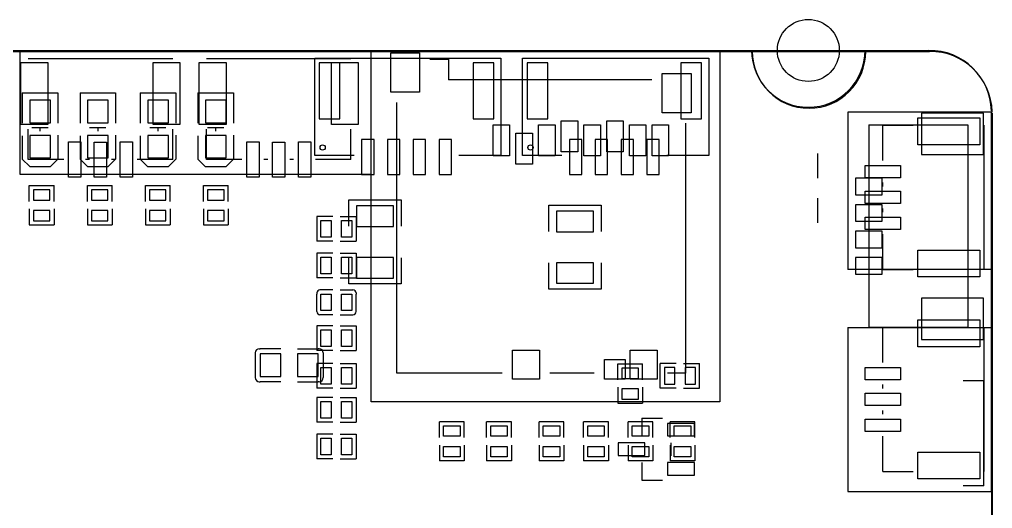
# Model space of a CAD drawing. Extents: x 601 to 4147, y 362 to 2450.
# Drawn here: x 2291 to 4147, y 1518 to 2450 of the extents above; entities that cross this region are included whole.
import ezdxf

# ---------------------------------------------------------------- set-up
doc = ezdxf.new("R2010")
doc.units = 0
doc.header["$MEASUREMENT"] = 0
doc.layers.get('0').update_dxf_attribs({"color": 5, "linetype": 'CONTINUOUS'})
doc.layers.add('图层1', color=7, linetype='CONTINUOUS')

msp = doc.modelspace()

# ---------------------------------------------------------------- linework, layer by layer
at = {"color": 0}
for points in [[(715.5, 2391.2), (715.5, 2391.2), (4025.5, 2391.2)], [(716.8, 2389.3), (716.8, 2389.3), (4026.8, 2389.3)], [(4144.5, 2273.6), (4144.5, 2273.6), (4145.5, 541.2)], [(4145.8, 2271.7), (4145.8, 2271.7), (4146.8, 539.3)]]:
    msp.add_lwpolyline(points, dxfattribs=at)
for points in [[(2307.7, 2376.1), (2307.7, 2376.1), (2583.3, 2376.1)], [(2647.7, 2376.1), (2647.7, 2376.1), (2923.3, 2376.1)], [(2929.2, 2191.2), (2854.2, 2191.2), (2854.2, 2376.2), (3209.2, 2376.2), (3209.2, 2191.2), (3129.2, 2191.2)], [(3325.5, 2191.2), (3250.5, 2191.2), (3250.5, 2376.2), (3605.5, 2376.2), (3605.5, 2191.2), (3525.5, 2191.2)], [(3073.9, 2374.7), (3073.9, 2374.7), (3109.4, 2374.7)], [(3109.4, 2374.7), (3109.4, 2374.7), (3109.4, 2335.4)], [(3497.2, 2335.4), (3497.2, 2335.4), (3109.4, 2335.4)], [(2296.5, 2310.7), (2296.5, 2310.7), (2296.5, 2252.7)], [(2296.5, 2310.7), (2296.5, 2310.7), (2364.5, 2310.7)], [(2364.5, 2310.7), (2364.5, 2310.7), (2364.5, 2252.7)], [(2406.5, 2310.7), (2406.5, 2310.7), (2406.5, 2252.7)], [(2406.5, 2310.7), (2406.5, 2310.7), (2474.5, 2310.7)], [(2474.5, 2310.7), (2474.5, 2310.7), (2474.5, 2252.7)], [(2521.5, 2310.7), (2521.5, 2310.7), (2521.5, 2252.7)], [(2521.5, 2310.7), (2521.5, 2310.7), (2589.5, 2310.7)], [(2589.5, 2310.7), (2589.5, 2310.7), (2589.5, 2252.7)], [(2631.5, 2310.7), (2631.5, 2310.7), (2631.5, 2252.7)], [(2631.5, 2310.7), (2631.5, 2310.7), (2699.5, 2310.7)], [(2699.5, 2310.7), (2699.5, 2310.7), (2699.5, 2252.7)], [(3010.9, 1776.3), (3010.9, 1776.3), (3010.9, 2292.1)], [(3562.1, 1776.3), (3562.1, 1776.3), (3562.1, 2252.7)], [(3910.8, 2249.1), (3910.8, 2249.1), (4099.8, 2249.1)], [(3910.8, 2249.1), (3910.8, 2249.1), (3910.8, 1863.2)], [(3937.5, 2181.2), (3937.5, 2181.2), (3937.5, 2248.9)], [(3937.5, 2248.9), (3937.5, 2248.9), (3995.3, 2248.9)], [(4099.8, 2249.1), (4099.8, 2249.1), (4099.8, 1863.2)], [(4130.4, 2248.9), (4130.4, 2248.9), (4130.4, 1973.4)], [(2296.5, 2228.7), (2296.5, 2228.7), (2296.5, 2183.7)], [(2307.7, 2183.2), (2307.7, 2183.2), (2307.7, 2241)], [(2314.5, 2244.2), (2314.5, 2244.2), (2345.5, 2244.2)], [(2330.2, 2244.2), (2330.2, 2244.2), (2330.2, 2237.2)], [(2364.5, 2229.7), (2364.5, 2229.7), (2364.5, 2183.7)], [(2406.5, 2228.7), (2406.5, 2228.7), (2406.5, 2183.7)], [(2424.5, 2244.2), (2424.5, 2244.2), (2455.5, 2244.2)], [(2440.2, 2244.2), (2440.2, 2244.2), (2440.2, 2237.2)], [(2474.5, 2229.7), (2474.5, 2229.7), (2474.5, 2183.7)], [(2521.5, 2228.7), (2521.5, 2228.7), (2521.5, 2183.7)], [(2539.5, 2244.2), (2539.5, 2244.2), (2570.5, 2244.2)], [(2555.2, 2244.2), (2555.2, 2244.2), (2555.2, 2237.2)], [(2583.3, 2183.2), (2583.3, 2183.2), (2583.3, 2241)], [(2589.5, 2229.7), (2589.5, 2229.7), (2589.5, 2183.7)], [(2631.5, 2228.7), (2631.5, 2228.7), (2631.5, 2183.7)], [(2647.7, 2183.2), (2647.7, 2183.2), (2647.7, 2241)], [(2649.5, 2244.2), (2649.5, 2244.2), (2680.5, 2244.2)], [(2665.2, 2244.2), (2665.2, 2244.2), (2665.2, 2237.2)], [(2699.5, 2229.7), (2699.5, 2229.7), (2699.5, 2183.7)], [(2923.3, 2183.2), (2923.3, 2183.2), (2923.3, 2241)], [(3812.9, 2194.8), (3812.9, 2194.8), (3812.9, 2147.5)], [(2296.5, 2183.7), (2310.5, 2169.7), (2350.5, 2169.7), (2364.5, 2183.7)], [(2375.4, 2183.2), (2375.4, 2183.2), (2307.7, 2183.2)], [(2406.5, 2183.7), (2420.5, 2169.7), (2460.5, 2169.7), (2474.5, 2183.7)], [(2424.6, 2183.2), (2424.6, 2183.2), (2417.2, 2183.2)], [(2473.8, 2183.2), (2473.8, 2183.2), (2466.4, 2183.2)], [(2583.3, 2183.2), (2583.3, 2183.2), (2515.6, 2183.2)], [(2521.5, 2183.7), (2535.5, 2169.7), (2575.5, 2169.7), (2589.5, 2183.7)], [(2631.5, 2183.7), (2645.5, 2169.7), (2685.5, 2169.7), (2699.5, 2183.7)], [(2715.4, 2183.2), (2715.4, 2183.2), (2647.7, 2183.2)], [(2764.6, 2183.2), (2764.6, 2183.2), (2757.2, 2183.2)], [(2813.8, 2183.2), (2813.8, 2183.2), (2806.4, 2183.2)], [(2923.3, 2183.2), (2923.3, 2183.2), (2855.6, 2183.2)], [(3937.5, 2132.1), (3937.5, 2132.1), (3937.5, 2139.4)], [(2309.7, 2133.6), (2309.7, 2133.6), (2357, 2133.6)], [(2309.7, 2103.2), (2309.7, 2103.2), (2309.7, 2133.6)], [(2357, 2103.2), (2357, 2103.2), (2357, 2133.6)], [(2420.5, 2133.6), (2420.5, 2133.6), (2467.7, 2133.6)], [(2420.5, 2103.2), (2420.5, 2103.2), (2420.5, 2133.6)], [(2467.7, 2103.2), (2467.7, 2103.2), (2467.7, 2133.6)], [(2531.2, 2133.6), (2531.2, 2133.6), (2578.4, 2133.6)], [(2531.2, 2103.2), (2531.2, 2103.2), (2531.2, 2133.6)], [(2578.4, 2103.2), (2578.4, 2103.2), (2578.4, 2133.6)], [(2641.9, 2133.6), (2641.9, 2133.6), (2689.1, 2133.6)], [(2641.9, 2103.2), (2641.9, 2103.2), (2641.9, 2133.6)], [(2689.1, 2103.2), (2689.1, 2103.2), (2689.1, 2133.6)], [(2919.2, 2056.2), (2919.2, 2106.2), (3019.2, 2106.2), (3019.2, 2056.2)], [(3812.9, 2109.8), (3812.9, 2109.8), (3812.9, 2062.5)], [(2309.7, 2089.1), (2309.7, 2089.1), (2309.7, 2058.8)], [(2357, 2089.1), (2357, 2089.1), (2357, 2058.8)], [(2420.5, 2089.1), (2420.5, 2089.1), (2420.5, 2058.8)], [(2467.7, 2089.1), (2467.7, 2089.1), (2467.7, 2058.8)], [(2531.2, 2089.1), (2531.2, 2089.1), (2531.2, 2058.8)], [(2578.4, 2089.1), (2578.4, 2089.1), (2578.4, 2058.8)], [(2641.9, 2089.1), (2641.9, 2089.1), (2641.9, 2058.8)], [(2689.1, 2089.1), (2689.1, 2089.1), (2689.1, 2058.8)], [(3300.5, 2046.2), (3300.5, 2096.2), (3400.5, 2096.2), (3400.5, 2046.2)], [(3937.5, 2082.8), (3937.5, 2082.8), (3937.5, 2090.2)], [(2858.1, 2074.8), (2858.1, 2074.8), (2858.1, 2027.5)], [(2888.4, 2074.8), (2888.4, 2074.8), (2858.1, 2074.8)], [(2902.6, 2074.8), (2902.6, 2074.8), (2932.9, 2074.8)], [(2932.9, 2074.8), (2932.9, 2074.8), (2932.9, 2027.5)], [(2309.7, 2058.8), (2309.7, 2058.8), (2357, 2058.8)], [(2420.5, 2058.8), (2420.5, 2058.8), (2467.7, 2058.8)], [(2531.2, 2058.8), (2531.2, 2058.8), (2578.4, 2058.8)], [(2641.9, 2058.8), (2641.9, 2058.8), (2689.1, 2058.8)], [(2888.4, 2027.5), (2888.4, 2027.5), (2858.1, 2027.5)], [(2902.6, 2027.5), (2902.6, 2027.5), (2932.9, 2027.5)], [(3937.5, 1973.4), (3937.5, 1973.4), (3937.5, 2041)], [(2858.1, 2004.8), (2858.1, 2004.8), (2858.1, 1957.5)], [(2888.4, 2004.8), (2888.4, 2004.8), (2858.1, 2004.8)], [(2902.6, 2004.8), (2902.6, 2004.8), (2932.9, 2004.8)], [(2932.9, 2004.8), (2932.9, 2004.8), (2932.9, 1957.5)], [(3019.2, 1996.2), (3019.2, 1946.2), (2919.2, 1946.2), (2919.2, 1996.2)], [(3400.5, 1986.2), (3400.5, 1936.2), (3300.5, 1936.2), (3300.5, 1986.2)], [(3937.5, 1973.4), (3937.5, 1973.4), (3995.3, 1973.4)], [(2888.4, 1957.5), (2888.4, 1957.5), (2858.1, 1957.5)], [(2902.6, 1957.5), (2902.6, 1957.5), (2932.9, 1957.5)], [(2888.4, 1934.8), (2888.4, 1934.8), (2864, 1934.8)], [(2902.6, 1934.8), (2902.6, 1934.8), (2927, 1934.8)], [(2858.1, 1928.9), (2858.1, 1928.9), (2858.1, 1926.9)], [(2858.1, 1895.4), (2858.1, 1895.4), (2858.1, 1926.9)], [(2932.9, 1928.9), (2932.9, 1928.9), (2932.9, 1926.9)], [(2932.9, 1895.4), (2932.9, 1895.4), (2932.9, 1926.9)], [(2858.1, 1893.4), (2858.1, 1893.4), (2858.1, 1895.4)], [(2932.9, 1893.4), (2932.9, 1893.4), (2932.9, 1895.4)], [(2888.4, 1887.5), (2888.4, 1887.5), (2864, 1887.5)], [(2902.6, 1887.5), (2902.6, 1887.5), (2927, 1887.5)], [(2858.1, 1866.4), (2858.1, 1866.4), (2858.1, 1819.2)], [(2888.4, 1866.4), (2888.4, 1866.4), (2858.1, 1866.4)], [(2902.6, 1866.4), (2902.6, 1866.4), (2932.9, 1866.4)], [(2932.9, 1866.4), (2932.9, 1866.4), (2932.9, 1819.2)], [(4099.8, 1863.2), (4099.8, 1863.2), (3910.8, 1863.2)], [(3937.5, 1796.2), (3937.5, 1796.2), (3937.5, 1863.9)], [(3937.5, 1863.9), (3937.5, 1863.9), (3995.3, 1863.9)], [(4130.4, 1863.9), (4130.4, 1863.9), (4130.4, 1588.4)], [(2748.4, 1822.6), (2748.4, 1822.6), (2750.4, 1822.6)], [(2789.8, 1822.6), (2789.8, 1822.6), (2750.4, 1822.6)], [(2821.3, 1822.6), (2821.3, 1822.6), (2860.6, 1822.6)], [(2888.4, 1819.2), (2888.4, 1819.2), (2858.1, 1819.2)], [(2862.6, 1822.6), (2862.6, 1822.6), (2860.6, 1822.6)], [(2902.6, 1819.2), (2902.6, 1819.2), (2932.9, 1819.2)], [(2740.5, 1814.8), (2740.5, 1814.8), (2740.5, 1767.5)], [(2870.5, 1814.8), (2870.5, 1814.8), (2870.5, 1767.5)], [(2858.1, 1794.8), (2858.1, 1794.8), (2858.1, 1747.5)], [(2888.4, 1794.8), (2888.4, 1794.8), (2858.1, 1794.8)], [(2902.6, 1794.8), (2902.6, 1794.8), (2932.9, 1794.8)], [(2932.9, 1794.8), (2932.9, 1794.8), (2932.9, 1747.5)], [(3431.9, 1793.6), (3431.9, 1793.6), (3479.1, 1793.6)], [(3431.9, 1763.2), (3431.9, 1763.2), (3431.9, 1793.6)], [(3479.1, 1763.2), (3479.1, 1763.2), (3479.1, 1793.6)], [(3513.1, 1747.5), (3513.1, 1747.5), (3513.1, 1794.8)], [(3543.4, 1794.8), (3543.4, 1794.8), (3513.1, 1794.8)], [(3557.6, 1794.8), (3557.6, 1794.8), (3587.9, 1794.8)], [(3587.9, 1747.5), (3587.9, 1747.5), (3587.9, 1794.8)], [(3211.7, 1776.3), (3211.7, 1776.3), (3010.9, 1776.3)], [(3387.3, 1776.3), (3387.3, 1776.3), (3302.3, 1776.3)], [(3562.1, 1776.3), (3562.1, 1776.3), (3526.7, 1776.3)], [(2748.4, 1759.7), (2748.4, 1759.7), (2750.4, 1759.7)], [(2789.8, 1759.7), (2789.8, 1759.7), (2750.4, 1759.7)], [(2821.3, 1759.7), (2821.3, 1759.7), (2860.6, 1759.7)], [(2888.4, 1747.5), (2888.4, 1747.5), (2858.1, 1747.5)], [(2862.6, 1759.7), (2862.6, 1759.7), (2860.6, 1759.7)], [(2902.6, 1747.5), (2902.6, 1747.5), (2932.9, 1747.5)], [(3431.9, 1749.1), (3431.9, 1749.1), (3431.9, 1718.8)], [(3479.1, 1749.1), (3479.1, 1749.1), (3479.1, 1718.8)], [(3543.4, 1747.5), (3543.4, 1747.5), (3513.1, 1747.5)], [(3557.6, 1747.5), (3557.6, 1747.5), (3587.9, 1747.5)], [(3937.5, 1747.1), (3937.5, 1747.1), (3937.5, 1754.4)], [(4130.5, 1561.2), (4130.5, 1761.2), (4090.5, 1761.2)], [(2858.1, 1729.8), (2858.1, 1729.8), (2858.1, 1682.5)], [(2888.4, 1729.8), (2888.4, 1729.8), (2858.1, 1729.8)], [(2902.6, 1729.8), (2902.6, 1729.8), (2932.9, 1729.8)], [(2932.9, 1729.8), (2932.9, 1729.8), (2932.9, 1682.5)], [(3431.9, 1718.8), (3431.9, 1718.8), (3479.1, 1718.8)], [(3477.9, 1690.2), (3477.9, 1690.2), (3477.9, 1656.2)], [(3477.9, 1690.2), (3477.9, 1690.2), (3517.3, 1690.2)], [(3937.5, 1697.8), (3937.5, 1697.8), (3937.5, 1705.2)], [(2888.4, 1682.5), (2888.4, 1682.5), (2858.1, 1682.5)], [(2902.6, 1682.5), (2902.6, 1682.5), (2932.9, 1682.5)], [(3139.1, 1683.6), (3139.1, 1683.6), (3091.9, 1683.6)], [(3091.9, 1653.2), (3091.9, 1653.2), (3091.9, 1683.6)], [(3139.1, 1653.2), (3139.1, 1653.2), (3139.1, 1683.6)], [(3229.1, 1683.6), (3229.1, 1683.6), (3181.9, 1683.6)], [(3181.9, 1653.2), (3181.9, 1653.2), (3181.9, 1683.6)], [(3229.1, 1653.2), (3229.1, 1653.2), (3229.1, 1683.6)], [(3329.1, 1683.6), (3329.1, 1683.6), (3281.9, 1683.6)], [(3281.9, 1653.2), (3281.9, 1653.2), (3281.9, 1683.6)], [(3329.1, 1653.2), (3329.1, 1653.2), (3329.1, 1683.6)], [(3414.1, 1683.6), (3414.1, 1683.6), (3366.9, 1683.6)], [(3366.9, 1653.2), (3366.9, 1653.2), (3366.9, 1683.6)], [(3414.1, 1653.2), (3414.1, 1653.2), (3414.1, 1683.6)], [(3499.1, 1683.6), (3499.1, 1683.6), (3451.9, 1683.6)], [(3451.9, 1653.2), (3451.9, 1653.2), (3451.9, 1683.6)], [(3499.1, 1653.2), (3499.1, 1653.2), (3499.1, 1683.6)], [(3579.1, 1683.6), (3579.1, 1683.6), (3531.9, 1683.6)], [(3531.9, 1653.2), (3531.9, 1653.2), (3531.9, 1683.6)], [(3579.1, 1653.2), (3579.1, 1653.2), (3579.1, 1683.6)], [(2858.1, 1659.8), (2858.1, 1659.8), (2858.1, 1612.5)], [(2888.4, 1659.8), (2888.4, 1659.8), (2858.1, 1659.8)], [(2902.6, 1659.8), (2902.6, 1659.8), (2932.9, 1659.8)], [(2932.9, 1659.8), (2932.9, 1659.8), (2932.9, 1612.5)], [(3937.5, 1588.4), (3937.5, 1588.4), (3937.5, 1656)], [(3091.9, 1639.1), (3091.9, 1639.1), (3091.9, 1608.8)], [(3139.1, 1639.1), (3139.1, 1639.1), (3139.1, 1608.8)], [(3181.9, 1639.1), (3181.9, 1639.1), (3181.9, 1608.8)], [(3229.1, 1639.1), (3229.1, 1639.1), (3229.1, 1608.8)], [(3281.9, 1639.1), (3281.9, 1639.1), (3281.9, 1608.8)], [(3329.1, 1639.1), (3329.1, 1639.1), (3329.1, 1608.8)], [(3366.9, 1639.1), (3366.9, 1639.1), (3366.9, 1608.8)], [(3414.1, 1639.1), (3414.1, 1639.1), (3414.1, 1608.8)], [(3451.9, 1639.1), (3451.9, 1639.1), (3451.9, 1608.8)], [(3499.1, 1639.1), (3499.1, 1639.1), (3499.1, 1608.8)], [(3531.9, 1639.1), (3531.9, 1639.1), (3531.9, 1608.8)], [(3533.1, 1643.5), (3533.1, 1643.5), (3533.1, 1618.8)], [(3579.1, 1639.1), (3579.1, 1639.1), (3579.1, 1608.8)], [(2888.4, 1612.5), (2888.4, 1612.5), (2858.1, 1612.5)], [(2902.6, 1612.5), (2902.6, 1612.5), (2932.9, 1612.5)], [(3139.1, 1608.8), (3139.1, 1608.8), (3091.9, 1608.8)], [(3229.1, 1608.8), (3229.1, 1608.8), (3181.9, 1608.8)], [(3329.1, 1608.8), (3329.1, 1608.8), (3281.9, 1608.8)], [(3414.1, 1608.8), (3414.1, 1608.8), (3366.9, 1608.8)], [(3499.1, 1608.8), (3499.1, 1608.8), (3451.9, 1608.8)], [(3477.9, 1606.1), (3477.9, 1606.1), (3477.9, 1572.1)], [(3579.1, 1608.8), (3579.1, 1608.8), (3531.9, 1608.8)], [(3937.5, 1588.4), (3937.5, 1588.4), (3995.3, 1588.4)], [(3477.9, 1572.1), (3477.9, 1572.1), (3517.3, 1572.1)], [(4130.5, 1561.2), (4130.5, 1561.2), (4090.5, 1561.2)]]:
    msp.add_lwpolyline(points)
for points in [[(2999.1, 2386.5), (3054.2, 2386.5), (3054.2, 2311.7), (2999.1, 2311.7)], [(2345.1, 2250.1), (2293.9, 2250.1), (2293.9, 2368.2), (2345.1, 2368.2)], [(2597.1, 2250.1), (2545.9, 2250.1), (2545.9, 2368.2), (2597.1, 2368.2)], [(2685.1, 2250.1), (2633.9, 2250.1), (2633.9, 2368.2), (2685.1, 2368.2)], [(2862.8, 2261), (2902.2, 2261), (2902.2, 2367.3), (2862.8, 2367.3)], [(2937.1, 2250.1), (2885.9, 2250.1), (2885.9, 2368.2), (2937.1, 2368.2)], [(3156.1, 2261), (3195.5, 2261), (3195.5, 2367.3), (3156.1, 2367.3)], [(3259.2, 2261), (3298.5, 2261), (3298.5, 2367.3), (3259.2, 2367.3)], [(3552.5, 2261), (3591.8, 2261), (3591.8, 2367.3), (3552.5, 2367.3)], [(3516.8, 2347.2), (3571.9, 2347.2), (3571.9, 2272.4), (3516.8, 2272.4)], [(2311, 2253.2), (2350, 2253.2), (2350, 2296.2), (2311, 2296.2)], [(2421, 2253.2), (2460, 2253.2), (2460, 2296.2), (2421, 2296.2)], [(2536, 2253.2), (2575, 2253.2), (2575, 2296.2), (2536, 2296.2)], [(2646, 2253.2), (2685, 2253.2), (2685, 2296.2), (2646, 2296.2)], [(4129.3, 2271.9), (4011.2, 2271.9), (4011.2, 2193.1), (4129.3, 2193.1)], [(3194.4, 2249.2), (3225.9, 2249.2), (3225.9, 2190.1), (3194.4, 2190.1)], [(3281, 2249.2), (3312.5, 2249.2), (3312.5, 2190.1), (3281, 2190.1)], [(3324.3, 2257), (3355.8, 2257), (3355.8, 2197.9), (3324.3, 2197.9)], [(3367.6, 2249.2), (3399.1, 2249.2), (3399.1, 2190.1), (3367.6, 2190.1)], [(3410.9, 2257), (3442.4, 2257), (3442.4, 2197.9), (3410.9, 2197.9)], [(3454.2, 2249.2), (3485.7, 2249.2), (3485.7, 2190.1), (3454.2, 2190.1)], [(3497.5, 2249.1), (3529, 2249.1), (3529, 2190.1), (3497.5, 2190.1)], [(4004.4, 2211.5), (4004.4, 2262.7), (4122.6, 2262.7), (4122.6, 2211.5)], [(2311, 2186.2), (2350, 2186.2), (2350, 2229.2), (2311, 2229.2)], [(2421, 2186.2), (2460, 2186.2), (2460, 2229.2), (2421, 2229.2)], [(2536, 2186.2), (2575, 2186.2), (2575, 2229.2), (2536, 2229.2)], [(2646, 2186.2), (2685, 2186.2), (2685, 2229.2), (2646, 2229.2)], [(3237.7, 2233.4), (3269.2, 2233.4), (3269.2, 2174.3), (3237.7, 2174.3)], [(2384.5, 2216.7), (2408.1, 2216.7), (2408.1, 2149.7), (2384.5, 2149.7)], [(2433.7, 2216.6), (2457.3, 2216.6), (2457.3, 2149.7), (2433.7, 2149.7)], [(2482.9, 2216.7), (2506.5, 2216.7), (2506.5, 2149.7), (2482.9, 2149.7)], [(2724.5, 2216.7), (2748.1, 2216.7), (2748.1, 2149.7), (2724.5, 2149.7)], [(2773.7, 2216.6), (2797.3, 2216.6), (2797.3, 2149.7), (2773.7, 2149.7)], [(2822.9, 2216.7), (2846.5, 2216.7), (2846.5, 2149.7), (2822.9, 2149.7)], [(2943.5, 2154.7), (2967.2, 2154.7), (2967.2, 2221.6), (2943.5, 2221.6)], [(2992.8, 2154.7), (3016.4, 2154.7), (3016.4, 2221.6), (2992.8, 2221.6)], [(3042, 2154.7), (3065.6, 2154.7), (3065.6, 2221.6), (3042, 2221.6)], [(3091.2, 2154.7), (3114.8, 2154.7), (3114.8, 2221.6), (3091.2, 2221.6)], [(3339.9, 2154.7), (3363.5, 2154.7), (3363.5, 2221.6), (3339.9, 2221.6)], [(3389.1, 2154.7), (3412.7, 2154.7), (3412.7, 2221.6), (3389.1, 2221.6)], [(3438.3, 2154.7), (3461.9, 2154.7), (3461.9, 2221.6), (3438.3, 2221.6)], [(3487.5, 2154.7), (3511.1, 2154.7), (3511.1, 2221.6), (3487.5, 2221.6)], [(3971, 2172.1), (3971, 2148.5), (3904, 2148.5), (3904, 2172.1)], [(3936.4, 2147.5), (3885.2, 2147.5), (3885.2, 2116), (3936.4, 2116)], [(2317.6, 2125.7), (2317.6, 2106), (2349.1, 2106), (2349.1, 2125.7)], [(2428.3, 2125.7), (2428.3, 2106), (2459.8, 2106), (2459.8, 2125.7)], [(2539, 2125.7), (2539, 2106), (2570.5, 2106), (2570.5, 2125.7)], [(2649.8, 2125.7), (2649.8, 2106), (2681.3, 2106), (2681.3, 2125.7)], [(3971, 2123), (3971, 2099.3), (3904.1, 2099.3), (3904.1, 2123)], [(3936.4, 2097.1), (3885.2, 2097.1), (3885.2, 2065.6), (3936.4, 2065.6)], [(2317.6, 2086.3), (2317.6, 2066.6), (2349.1, 2066.6), (2349.1, 2086.3)], [(2428.3, 2086.3), (2428.3, 2066.6), (2459.8, 2066.6), (2459.8, 2086.3)], [(2539, 2086.3), (2539, 2066.6), (2570.5, 2066.6), (2570.5, 2086.3)], [(2649.8, 2086.3), (2649.8, 2066.6), (2681.3, 2066.6), (2681.3, 2086.3)], [(3004.6, 2055.7), (3004.6, 2095), (2933.7, 2095), (2933.7, 2055.7)], [(3386, 2045.7), (3386, 2085), (3315.1, 2085), (3315.1, 2045.7)], [(2866, 2066.9), (2885.7, 2066.9), (2885.7, 2035.4), (2866, 2035.4)], [(2905.3, 2066.9), (2925, 2066.9), (2925, 2035.4), (2905.3, 2035.4)], [(3971, 2073.7), (3971, 2050.1), (3904, 2050.1), (3904, 2073.7)], [(3936.4, 2046.7), (3885.2, 2046.7), (3885.2, 2015.2), (3936.4, 2015.2)], [(4004.4, 1959.6), (4004.4, 2010.8), (4122.6, 2010.8), (4122.6, 1959.6)], [(2866, 1996.9), (2885.7, 1996.9), (2885.7, 1965.4), (2866, 1965.4)], [(2905.3, 1996.9), (2925, 1996.9), (2925, 1965.4), (2905.3, 1965.4)], [(3004.6, 1957.3), (3004.6, 1996.6), (2933.7, 1996.6), (2933.7, 1957.3)], [(3386, 1947.3), (3386, 1986.6), (3315.1, 1986.6), (3315.1, 1947.3)], [(3936.4, 1996.3), (3885.2, 1996.3), (3885.2, 1964.8), (3936.4, 1964.8)], [(2885.7, 1895.4), (2866, 1895.4), (2866, 1926.9), (2885.7, 1926.9)], [(2925, 1895.4), (2905.3, 1895.4), (2905.3, 1926.9), (2925, 1926.9)], [(4129.3, 1919.2), (4011.2, 1919.2), (4011.2, 1840.4), (4129.3, 1840.4)], [(4004.4, 1826.5), (4004.4, 1877.7), (4122.6, 1877.7), (4122.6, 1826.5)], [(2866, 1858.6), (2885.7, 1858.6), (2885.7, 1827.1), (2866, 1827.1)], [(2905.3, 1858.6), (2925, 1858.6), (2925, 1827.1), (2905.3, 1827.1)], [(3231.4, 1819.6), (3282.6, 1819.6), (3282.6, 1764.5), (3231.4, 1764.5)], [(3455.8, 1819.6), (3507, 1819.6), (3507, 1764.5), (3455.8, 1764.5)], [(2789.8, 1812.8), (2750.4, 1812.8), (2750.4, 1769.5), (2789.8, 1769.5)], [(2860.6, 1812.8), (2821.3, 1812.8), (2821.3, 1769.5), (2860.6, 1769.5)], [(3407, 1801.9), (3446.4, 1801.9), (3446.4, 1764.5), (3407, 1764.5)], [(2866, 1786.9), (2885.7, 1786.9), (2885.7, 1755.4), (2866, 1755.4)], [(2905.3, 1786.9), (2925, 1786.9), (2925, 1755.4), (2905.3, 1755.4)], [(3439.8, 1785.7), (3439.8, 1766), (3471.3, 1766), (3471.3, 1785.7)], [(3521, 1755.4), (3540.7, 1755.4), (3540.7, 1786.9), (3521, 1786.9)], [(3560.3, 1755.4), (3580, 1755.4), (3580, 1786.9), (3560.3, 1786.9)], [(3971, 1787.1), (3971, 1763.5), (3904, 1763.5), (3904, 1787.1)], [(3439.8, 1746.3), (3439.8, 1726.6), (3471.3, 1726.6), (3471.3, 1746.3)], [(3971, 1738), (3971, 1714.3), (3904.1, 1714.3), (3904.1, 1738)], [(2866, 1721.9), (2885.7, 1721.9), (2885.7, 1690.4), (2866, 1690.4)], [(2905.3, 1721.9), (2925, 1721.9), (2925, 1690.4), (2905.3, 1690.4)], [(3971, 1688.7), (3971, 1665.1), (3904, 1665.1), (3904, 1688.7)], [(3131.3, 1675.7), (3131.3, 1656), (3099.8, 1656), (3099.8, 1675.7)], [(3221.3, 1675.7), (3221.3, 1656), (3189.8, 1656), (3189.8, 1675.7)], [(3321.3, 1675.7), (3321.3, 1656), (3289.8, 1656), (3289.8, 1675.7)], [(3406.3, 1675.7), (3406.3, 1656), (3374.8, 1656), (3374.8, 1675.7)], [(3491.3, 1675.7), (3491.3, 1656), (3459.8, 1656), (3459.8, 1675.7)], [(3578.3, 1680.4), (3527.2, 1680.4), (3527.2, 1656.7), (3578.3, 1656.7)], [(3571.3, 1675.7), (3571.3, 1656), (3539.8, 1656), (3539.8, 1675.7)], [(2866, 1651.9), (2885.7, 1651.9), (2885.7, 1620.4), (2866, 1620.4)], [(2905.3, 1651.9), (2925, 1651.9), (2925, 1620.4), (2905.3, 1620.4)], [(3131.3, 1636.3), (3131.3, 1616.6), (3099.8, 1616.6), (3099.8, 1636.3)], [(3221.3, 1636.3), (3221.3, 1616.6), (3189.8, 1616.6), (3189.8, 1636.3)], [(3321.3, 1636.3), (3321.3, 1616.6), (3289.8, 1616.6), (3289.8, 1636.3)], [(3406.3, 1636.3), (3406.3, 1616.6), (3374.8, 1616.6), (3374.8, 1636.3)], [(3483.9, 1643), (3432.7, 1643), (3432.7, 1619.3), (3483.9, 1619.3)], [(3491.3, 1636.3), (3491.3, 1616.6), (3459.8, 1616.6), (3459.8, 1636.3)], [(3571.3, 1636.3), (3571.3, 1616.6), (3539.8, 1616.6), (3539.8, 1636.3)], [(4004.4, 1574.6), (4004.4, 1625.8), (4122.6, 1625.8), (4122.6, 1574.6)], [(3578.3, 1605.6), (3527.2, 1605.6), (3527.2, 1581.9), (3578.3, 1581.9)]]:
    msp.add_lwpolyline(points, close=True)
for centre, radius in [((3795.5, 2391.2), 59.1), ((2869.2, 2206.2), 5), ((3265.5, 2206.2), 5)]:
    msp.add_circle(centre, radius)
for centre, radius, start, end in [((3795.5, 2391.2), 108.3, 180, 0), ((3796.8, 2389.3), 108.3, 180, 0), ((4026.7, 2273.1), 118.1, 1.4845, 90.5844), ((4028, 2271.2), 118.1, 1.4845, 90.5844)]:
    msp.add_arc(centre, radius, start, end, dxfattribs=at)
for centre, radius, start, end in [((2864, 1928.9), 5.9, 90, 180), ((2927, 1928.9), 5.91, 360, 90), ((2864, 1893.4), 5.9, 180, 270), ((2927, 1893.4), 5.91, 270, 360), ((2748.4, 1814.8), 7.87, 90, 180), ((2862.6, 1814.8), 7.87, 0, 90), ((2748.4, 1767.5), 7.88, 180, 270), ((2862.6, 1767.5), 7.88, 270, 0)]:
    msp.add_arc(centre, radius, start, end)
at = {"layer": '图层1', "color": 7}
for p, q in [((2292.4, 2154.7), (2292.4, 2389.3)), ((2961.9, 2154.7), (2292.4, 2154.7)), ((4144.5, 1973.4), (3871, 1973.4)), ((4144.5, 1863.2), (4144.5, 1973.4)), ((3871, 1863.2), (4144.5, 1863.2))]:
    msp.add_line(p, q, dxfattribs=at)
msp.add_lwpolyline([(3626.6, 1721.7), (2961.9, 1721.7), (2961.9, 2391.2), (3626.6, 2391.2)], close=True, dxfattribs=at)
msp.add_lwpolyline([(3871, 1863.2), (3871, 1550.6), (4144.5, 1550.6), (4144.5, 2273.6), (3871, 2273.6), (3871, 1973.4)], dxfattribs=at)

doc.saveas('drawing.dxf')
